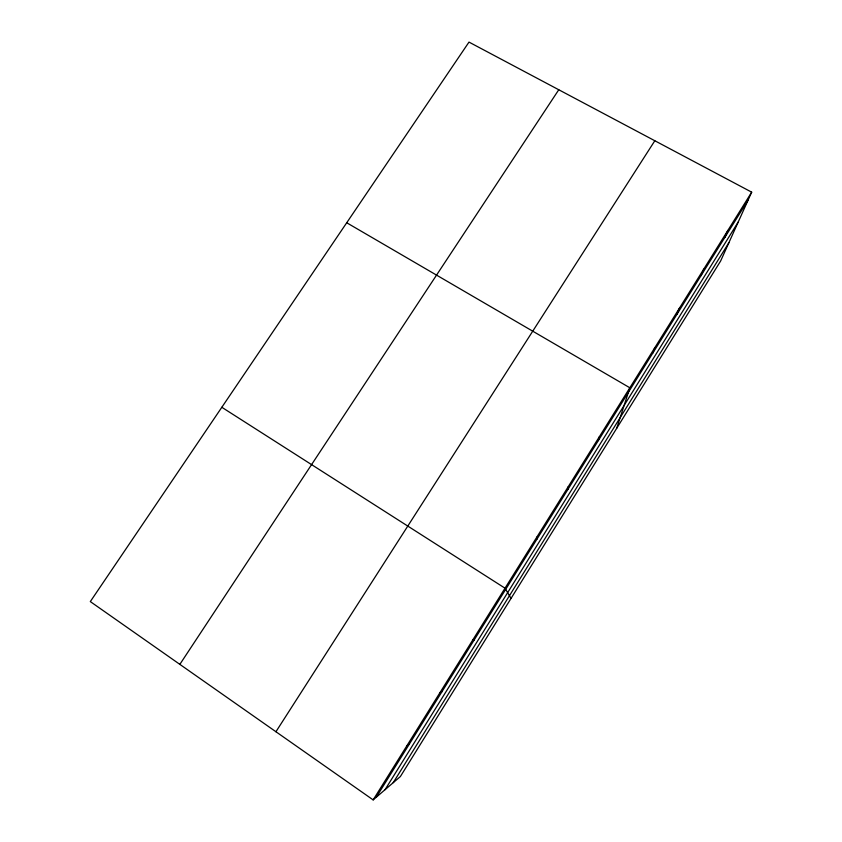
<?xml version="1.0" encoding="UTF-8"?>
<svg xmlns="http://www.w3.org/2000/svg" width="842" height="842" viewBox="0 0 842 842"><rect width="100%" height="100%" fill="white"/><g stroke="black" fill="none" stroke-linecap="round" stroke-linejoin="round"><path stroke-width="1.26" d="M567.845 489.539L568.276 486.634M598.304 440.619L599.272 436.872M616.681 428.346L629.848 387.783L346.715 222.751M652.855 353.019L654.75 347.799M677.073 314.119L679.378 308.256M701.039 275.639L703.744 269.145M724.751 237.56L727.846 230.445M751.685 192.165L720.647 260.978L400.371 776.545L373.153 799.9L90.315 601.588L468.994 42.1L751.685 192.165L373.153 799.9M393.214 782.681L728.888 242.717M376.237 797.258L748.212 199.88M385.057 789.691L738.213 222.035M275.934 731.74L654.823 140.751M179.851 664.37L558.772 89.757M406.812 745.865L409.275 744.202M440.008 692.577L441.85 691.882M472.741 640.025L473.993 640.267M221.825 407.286L505.021 588.19L511.02 598.42M536.87 537.07L536.986 539.112"/></g></svg>
